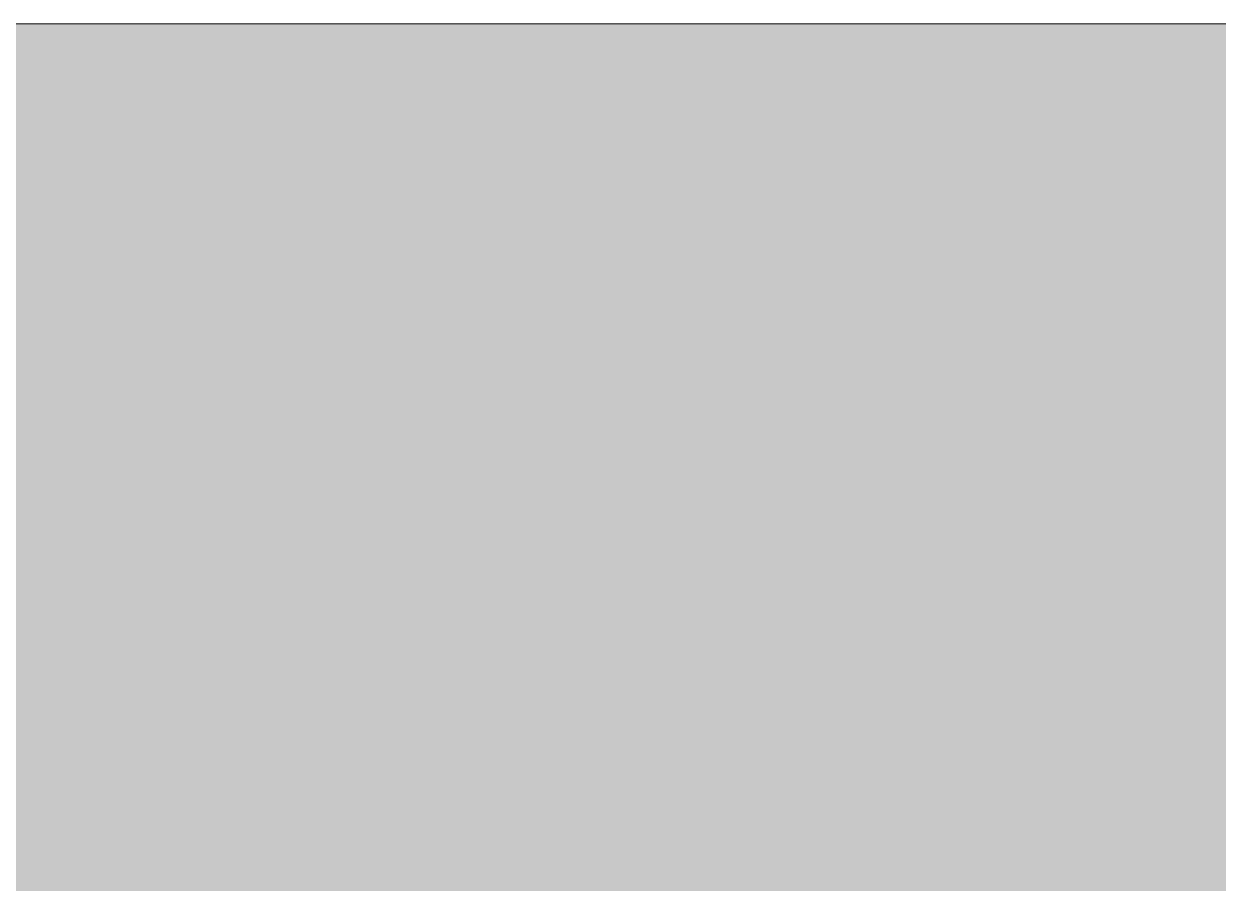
# Model space of a CAD drawing. Header units: metres. Extents: x -442 to 316, y -503 to 125.
# Drawn here: x 117.718 to 122.621, y -295.772 to -292.247 of the extents above; entities that cross this region are included whole.
import ezdxf

# ---------------------------------------------------------------- set-up
doc = ezdxf.new("R2010")
doc.units = ezdxf.units.M
doc.layers.add('FLOATING-WINDOWS', color=2, linetype='Continuous', plot=False)
doc.layers.add('SRAFY', color=3, linetype='Continuous')

msp = doc.modelspace()

# ---------------------------------------------------------------- hatches: boundary and pattern name
at = {"layer": 'SRAFY', "linetype": 'Continuous', "lineweight": 0}
msp.add_hatch(color=252, dxfattribs=at).paths.add_polyline_path([(126.1708907772693, -292.2468430700189), (115.6308907772693, -292.2468430700189), (115.6308907772693, -297.5713275397279), (126.1708907772693, -297.5713275397279)])

# ---------------------------------------------------------------- linework, layer by layer
at = {"layer": 'FLOATING-WINDOWS', "linetype": 'Continuous', "lineweight": 0, "ltscale": 20}
msp.add_lwpolyline([(126.1708907772693, -292.2468430700189), (115.6308907772693, -292.2468430700189), (115.6308907772693, -297.5713275397279), (126.1708907772693, -297.5713275397279)], close=True, dxfattribs=at)

doc.saveas('drawing.dxf')
